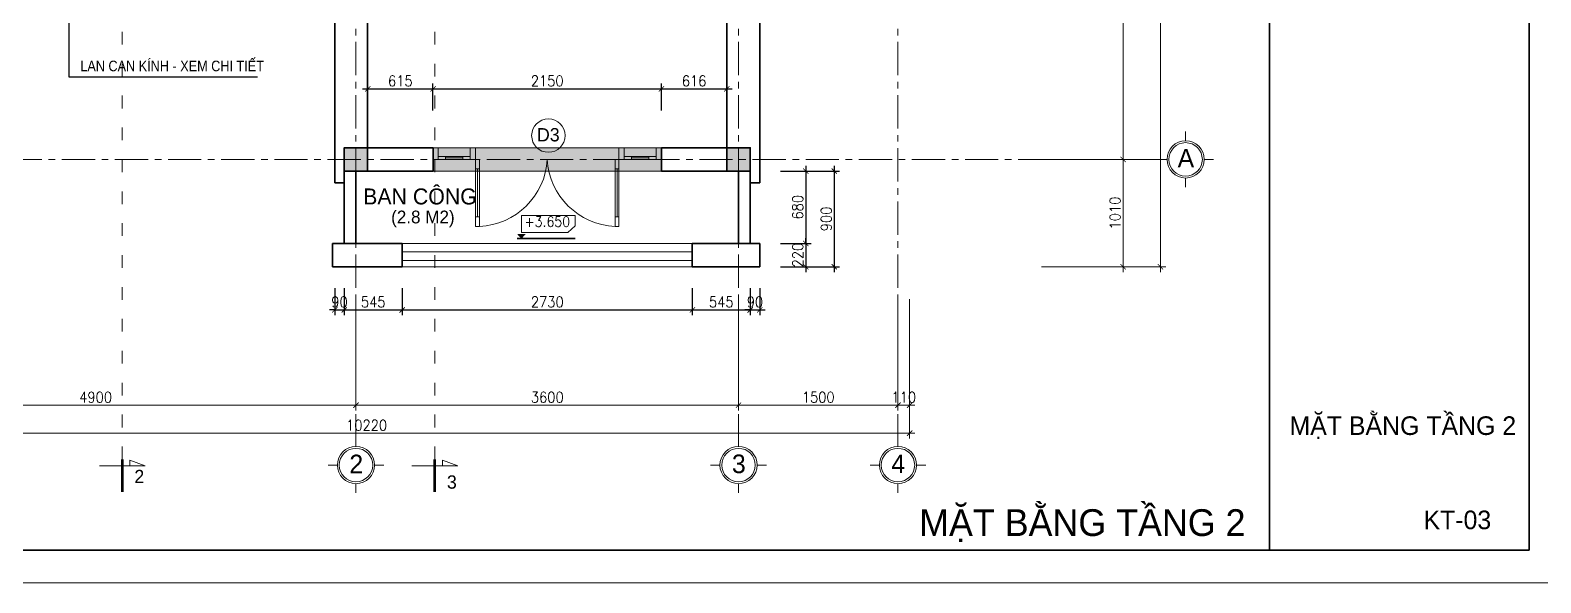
# Model space of a CAD drawing. Header units: millimetres. Extents: x -529782 to -142003, y -492574 to -273331.
# Drawn here: x -241091 to -226876, y -371894 to -366696 of the extents above; entities that cross this region are included whole.
import ezdxf
from ezdxf.enums import TextEntityAlignment as Align

# ---------------------------------------------------------------- set-up
doc = ezdxf.new("R2010")
doc.units = ezdxf.units.MM
doc.header["$LTSCALE"] = 500
doc.header["$MEASUREMENT"] = 0
doc.header["$PDMODE"] = 3
doc.linetypes.add('ACAD_ISO03W100', pattern=[30, 12, -18])
doc.linetypes.add('CENTER', pattern=[2, 1.25, -0.25, 0.25, -0.25])
doc.layers.get('0').update_dxf_attribs({"linetype": 'CONTINUOUS', "lineweight": 13})
doc.layers.get('Defpoints').update_dxf_attribs({"color": 255, "linetype": 'CONTINUOUS', "lineweight": 13})
for name, color, linetype, lineweight in [('1.cat 30', 30, 'CONTINUOUS', 35), ('1.cot', 2, 'CONTINUOUS', 35), ('2.thay 145', 145, 'CONTINUOUS', 18), ('3.manh 08', 8, 'CONTINUOUS', 9), ('4.dim 08', 8, 'CONTINUOUS', 13), ('7.tim 67', 67, 'CENTER', 9), ('8.vat lieu 08', 8, 'CONTINUOUS', 5), ('9.text \xad white', 7, 'CONTINUOUS', 15), ('CA.thay 145', 145, 'CONTINUOUS', 18), ('CHITIET', 9, 'CONTINUOUS', 9), ('noithat', 15, 'CONTINUOUS', 9)]:
    doc.layers.add(name, color=color, linetype=linetype, lineweight=lineweight)
doc.styles.add('CA.JSC1', font='')
doc.styles.get("Standard").update_dxf_attribs({"font": 'txt.shx', "width": 0.9})
doc.styles.add('VnAvantH', font='')
doc.styles.get('CA.JSC1').set_extended_font_data('.VnAvantH')
doc.styles.get('VnAvantH').set_extended_font_data('.VnAvantH')
doc.dimstyles.new('CA 50', dxfattribs={"dimscale": 0, "dimtxt": 100, "dimasz": 50, "dimexe": 50, "dimexo": 0, "dimgap": 25, "dimtad": 1, "dimdec": 0, "dimzin": 0, "dimdsep": 46, "dimtxsty": 'Standard', "dimblk": 'ARCHTICK', "dimcen": 0.09, "dimdle": 50, "dimclrd": 256, "dimclre": 256, "dimclrt": 7, "dimadec": 0, "dimazin": 0, "dimtfac": 1, "dimtdec": 0, "dimtix": 1, "dimtmove": 2, "dimatfit": 3, "dimldrblk": 'DOT', "dimfxl": 1, "dimtolj": 1, "dimtzin": 0, "dimarcsym": 0})

# ---------------------------------------------------------------- blocks, each defined once
blk = doc.blocks.new('A$C2BDB356E')
at = {"layer": 'noithat', "color": 135, "linetype": 'Continuous'}
for p, q in [((0.0007344302721321583, 599.9999563574092), (0.0007344302721321583, 699.9999563574092)), ((0.0007344302721321583, 699.9999563574092), (40.00073443027213, 699.9999563574092)), ((40.00073443027213, 699.9999563574092), (40.00073443027213, 599.9999563574092)), ((40.00073443027213, 599.9999563574092), (0.0007344302721321583, 599.9999563574092)), ((0.0007344302721321583, 99.99995635740925), (0.0007344302721321583, -4.364259075373411e-05)), ((40.00073443027213, 99.99995635740925), (0.0007344302721321583, 99.99995635740925)), ((40.00073443027213, -4.364259075373411e-05), (40.00073443027213, 99.99995635740925)), ((0.0007344302721321583, -4.364259075373411e-05), (40.00073443027213, -4.364259075373411e-05))]:
    blk.add_line(p, q, dxfattribs=at)
at = {"layer": 'noithat', "color": 8, "linetype": 'Continuous'}
for p, q in [((0.0007344302721321583, 99.99995635740925), (0.0007344302721321583, 599.9999563574092)), ((20.00073443027213, 599.9999563574092), (20.00073443027213, 99.99995635740925)), ((40.00073443027213, 599.9999563574092), (40.00073443027213, 99.99995635740925))]:
    blk.add_line(p, q, dxfattribs=at)
at = {"layer": 'noithat', "color": 1, "linetype": 'Continuous'}
blk.add_arc((10.18820847296689, 740.3098040898665), 740.9098847954065, 272.306074052381, 356.8812333185894, dxfattribs=at)
blk = doc.blocks.new('A$C1A9D127A')
at = {"layer": 'noithat', "color": 135, "linetype": 'Continuous'}
for p, q in [((49.99985728343017, 109.9998206971213), (-0.0001427165698260069, 109.9998206971213)), ((-0.0001427165698260069, 109.9998206971213), (-0.0001427165698260069, -0.000179302878677845)), ((49.99985728343017, -0.000179302878677845), (49.99985728343017, 109.9998206971213)), ((-0.0001427165698260069, -0.000179302878677845), (49.99985728343017, -0.000179302878677845))]:
    blk.add_line(p, q, dxfattribs=at)
blk = doc.blocks.new('khung co loan')
at = {"layer": '1.cat 30'}
blk.add_lwpolyline([(1158.281703106128, -14553.47590842255), (1158.281703106128, -303.4759079545038), (20658.28170374641, -303.4759079545038), (20658.28170374641, -14553.47590842255)], close=True, dxfattribs=at)
blk.add_lwpolyline([(18298.08122972515, -303.4759079552605), (18298.08122972515, -14553.47590842255)], dxfattribs=at)
at = {"layer": '3.manh 08'}
blk.add_lwpolyline([(0, -14850.00000048772), (21000.00000000023, -14850.00000048772), (21000.00000000023, -4.877219907939434e-07), (0, -4.877219907939434e-07)], close=True, dxfattribs=at)
blk = doc.blocks.new('A$C41BA5761')
at = {"layer": '2.thay 145'}
blk.add_lwpolyline([(839.9994073519047, 524.9998310285737, -3898660.642287513), (839.9994073521084, 525.0001542164828, 1.154242490888426e-06), (839.9994073524431, 524.9999926225864, 1.154242490888426e-06)], format="xyb", dxfattribs=at)
at = {"layer": '3.manh 08'}
for p, q in [((524.9994049160159, 1050.000159478077), (524.9994049160159, 875.0001713204256)), ((174.9994048396911, 525.0001523148676), (-0.000583361616008915, 525.0001523148676)), ((874.9994049923262, 525.0001523148676), (1049.999393193633, 525.0001523148676)), ((524.9994049160159, 0.0001831847475841641), (524.9994049160159, 175.000171342399))]:
    blk.add_line(p, q, dxfattribs=at)
blk.add_arc((524.9994049160159, 525.0001713313977), 349.9999999890093, 359.9999968883953, 359.9999381014106, dxfattribs=at)
blk = doc.blocks.new('_ArchTick')
at = {"color": 1, "linetype": 'ByBlock', "const_width": 0.150000081}
blk.add_lwpolyline([(-0.5000002699998731, -0.5000002699998731), (0.5000002699998731, 0.5000002699998731)], dxfattribs=at)
blk = doc.blocks.new('*D641')
at = {"layer": '7.tim 67', "linetype": 'Continuous', "lineweight": -2, "transparency": 16777216}
for p, q in [((110.0000000000582, -8525.5), (110.0000000000581, -9572.000000000058)), ((5010.000000000058, -8525.5), (5010.000000000058, -9572.000000000058)), ((60.00000000005815, -9522.000000000058), (5060.000000000058, -9522.000000000058))]:
    blk.add_line(p, q, dxfattribs=at)
at = {"layer": 'Defpoints', "color": 0, "linetype": 'Continuous', "transparency": 16777216}
for p in [(110.0000000000582, -8525.5), (5010.000000000058, -8525.5), (5010.000000000058, -9522.000000000058)]:
    blk.add_point(p, dxfattribs=at)
at = {"layer": '7.tim 67', "linetype": 'Continuous', "lineweight": -2, "transparency": 16777216, "xscale": 50, "yscale": 50, "zscale": 50, "rotation": 180}
blk.add_blockref('_ArchTick', (110.0000000000582, -9522.000000000058), dxfattribs=at)
at = {"layer": '7.tim 67', "linetype": 'Continuous', "lineweight": -2, "transparency": 16777216, "xscale": 50, "yscale": 50, "zscale": 50}
blk.add_blockref('_ArchTick', (5010.000000000058, -9522.000000000058), dxfattribs=at)
at = {"layer": '7.tim 67', "color": 7, "linetype": 'Continuous', "transparency": 16777216, "insert": (2560.000000000058, -9447.000000000058), "char_height": 100, "attachment_point": 5}
blk.add_mtext('\\A1;4900', dxfattribs=at)
blk = doc.blocks.new('_DOT')
at = {"color": 1, "linetype": 'ByBlock'}
blk.add_line((-0.5, 0), (-1, 0), dxfattribs=at)
at = {"color": 1, "linetype": 'ByBlock', "const_width": 0.5}
blk.add_lwpolyline([(-0.25, 0, 1), (0.25, 0, 1)], format="xyb", close=True, dxfattribs=at)
blk = doc.blocks.new('*D642')
at = {"layer": '7.tim 67', "linetype": 'Continuous', "lineweight": -2, "transparency": 16777216}
for p, q in [((5010.000000000058, -8525.5), (5010.000000000058, -9572.000000000058)), ((8609.999999999302, -8525.5), (8609.999999999302, -9572.000000000058)), ((4960.000000000058, -9522.000000000058), (8659.999999999302, -9522.000000000058))]:
    blk.add_line(p, q, dxfattribs=at)
at = {"layer": 'Defpoints', "color": 0, "linetype": 'Continuous', "transparency": 16777216}
for p in [(5010.000000000058, -8525.5), (8609.999999999302, -8525.5), (8609.999999999302, -9522.000000000058)]:
    blk.add_point(p, dxfattribs=at)
at = {"layer": '7.tim 67', "linetype": 'Continuous', "lineweight": -2, "transparency": 16777216, "xscale": 50, "yscale": 50, "zscale": 50, "rotation": 180}
blk.add_blockref('_ArchTick', (5010.000000000058, -9522.000000000058), dxfattribs=at)
at = {"layer": '7.tim 67', "linetype": 'Continuous', "lineweight": -2, "transparency": 16777216, "xscale": 50, "yscale": 50, "zscale": 50}
blk.add_blockref('_ArchTick', (8609.999999999302, -9522.000000000058), dxfattribs=at)
at = {"layer": '7.tim 67', "color": 7, "linetype": 'Continuous', "transparency": 16777216, "insert": (6809.99999999968, -9447.000000000058), "char_height": 100, "attachment_point": 5}
blk.add_mtext('\\A1;3600', dxfattribs=at)
blk = doc.blocks.new('*D643')
at = {"layer": '7.tim 67', "linetype": 'Continuous', "lineweight": -2, "transparency": 16777216}
for p, q in [((8609.999999999302, -8525.5), (8609.999999999302, -9572.000000000058)), ((10110.00000000006, -8525.5), (10110.00000000006, -9572.000000000058)), ((8559.999999999302, -9522.000000000058), (10160.00000000006, -9522.000000000058))]:
    blk.add_line(p, q, dxfattribs=at)
at = {"layer": 'Defpoints', "color": 0, "linetype": 'Continuous', "transparency": 16777216}
for p in [(8609.999999999302, -8525.5), (10110.00000000006, -8525.5), (10110.00000000006, -9522.000000000058)]:
    blk.add_point(p, dxfattribs=at)
at = {"layer": '7.tim 67', "linetype": 'Continuous', "lineweight": -2, "transparency": 16777216, "xscale": 50, "yscale": 50, "zscale": 50, "rotation": 180}
blk.add_blockref('_ArchTick', (8609.999999999302, -9522.000000000058), dxfattribs=at)
at = {"layer": '7.tim 67', "linetype": 'Continuous', "lineweight": -2, "transparency": 16777216, "xscale": 50, "yscale": 50, "zscale": 50}
blk.add_blockref('_ArchTick', (10110.00000000006, -9522.000000000058), dxfattribs=at)
at = {"layer": '7.tim 67', "color": 7, "linetype": 'Continuous', "transparency": 16777216, "insert": (9359.99999999968, -9447.000000000058), "char_height": 100, "attachment_point": 5}
blk.add_mtext('\\A1;1500', dxfattribs=at)
blk = doc.blocks.new('*D644')
at = {"layer": '7.tim 67', "linetype": 'Continuous', "lineweight": -2, "transparency": 16777216}
for p, q in [((10110.00000000006, -8525.5), (10110.00000000006, -9572.000000000058)), ((10220.00000000146, -8525.5), (10220.00000000146, -9572.000000000058)), ((10110.00000000006, -9522.000000000058), (10060.00000000006, -9522.000000000058)), ((10110.00000000006, -9522.000000000058), (10220.00000000146, -9522.000000000058)), ((10220.00000000146, -9522.000000000058), (10270.00000000146, -9522.000000000058))]:
    blk.add_line(p, q, dxfattribs=at)
at = {"layer": 'Defpoints', "color": 0, "linetype": 'Continuous', "transparency": 16777216}
for p in [(10110.00000000006, -8525.5), (10220.00000000146, -8525.5), (10220.00000000146, -9522.000000000058)]:
    blk.add_point(p, dxfattribs=at)
at = {"layer": '7.tim 67', "linetype": 'Continuous', "lineweight": -2, "transparency": 16777216, "xscale": 50, "yscale": 50, "zscale": 50}
blk.add_blockref('_ArchTick', (10110.00000000006, -9522.000000000058), dxfattribs=at)
at = {"layer": '7.tim 67', "linetype": 'Continuous', "lineweight": -2, "transparency": 16777216, "xscale": 50, "yscale": 50, "zscale": 50, "rotation": 180}
blk.add_blockref('_ArchTick', (10220.00000000146, -9522.000000000058), dxfattribs=at)
at = {"layer": '7.tim 67', "color": 7, "linetype": 'Continuous', "transparency": 16777216, "insert": (10165.00000000076, -9447.000000000058), "char_height": 100, "attachment_point": 5}
blk.add_mtext('\\A1;110', dxfattribs=at)
blk = doc.blocks.new('*D645')
at = {"layer": '7.tim 67', "linetype": 'Continuous', "lineweight": -2, "transparency": 16777216}
for p, q in [((5.817367696478944e-11, -8525.5), (5.809343198327531e-11, -9836.000000000058)), ((10220.00000000146, -8525.5), (10220.00000000146, -9836.000000000058)), ((-49.99999999994191, -9786.000000000058), (10270.00000000146, -9786.000000000058))]:
    blk.add_line(p, q, dxfattribs=at)
at = {"layer": 'Defpoints', "color": 0, "linetype": 'Continuous', "transparency": 16777216}
for p in [(5.817367696478944e-11, -8525.5), (10220.00000000146, -8525.5), (10220.00000000146, -9786.000000000058)]:
    blk.add_point(p, dxfattribs=at)
at = {"layer": '7.tim 67', "linetype": 'Continuous', "lineweight": -2, "transparency": 16777216, "xscale": 50, "yscale": 50, "zscale": 50, "rotation": 180}
blk.add_blockref('_ArchTick', (5.809649360027318e-11, -9786.000000000058), dxfattribs=at)
at = {"layer": '7.tim 67', "linetype": 'Continuous', "lineweight": -2, "transparency": 16777216, "xscale": 50, "yscale": 50, "zscale": 50}
blk.add_blockref('_ArchTick', (10220.00000000146, -9786.000000000058), dxfattribs=at)
at = {"layer": '7.tim 67', "color": 7, "linetype": 'Continuous', "transparency": 16777216, "insert": (5110.000000000757, -9711.000000000058), "char_height": 100, "attachment_point": 5}
blk.add_mtext('\\A1;10220', dxfattribs=at)
blk = doc.blocks.new('*D650')
at = {"layer": '7.tim 67', "linetype": 'Continuous', "lineweight": -2, "transparency": 16777216}
for p, q in [((12227.99999999994, -4260), (12227.99999999994, -7259.999999999942)), ((11460.49999999994, -4310), (12277.99999999994, -4310)), ((11460.49999999994, -7209.999999999942), (12277.99999999994, -7209.999999999942))]:
    blk.add_line(p, q, dxfattribs=at)
at = {"layer": 'Defpoints', "color": 0, "linetype": 'Continuous', "transparency": 16777216}
for p in [(11460.49999999994, -4310), (11460.49999999994, -7209.999999999942), (12227.99999999994, -7209.999999999942)]:
    blk.add_point(p, dxfattribs=at)
at = {"layer": '7.tim 67', "linetype": 'Continuous', "lineweight": -2, "transparency": 16777216, "xscale": 50, "yscale": 50, "zscale": 50}
for p, rotation in [((12227.99999999994, -4310), 90), ((12227.99999999994, -7209.999999999942), 270)]:
    blk.add_blockref('_ArchTick', p, dxfattribs=dict(at, rotation=rotation))
at = {"layer": '7.tim 67', "color": 7, "linetype": 'Continuous', "transparency": 16777216, "insert": (12152.99999999994, -5759.999999999969), "char_height": 100, "attachment_point": 5, "rotation": 90}
blk.add_mtext('\\A1;2900', dxfattribs=at)
blk = doc.blocks.new('*D651')
at = {"layer": '7.tim 67', "linetype": 'Continuous', "lineweight": -2, "transparency": 16777216}
for p, q in [((11460.49999999994, -7209.999999999942), (12277.99999999994, -7209.999999999942)), ((12227.99999999994, -7159.999999999942), (12227.99999999994, -8269.999999999884)), ((11460.49999999994, -8219.999999999884), (12277.99999999994, -8219.999999999884))]:
    blk.add_line(p, q, dxfattribs=at)
at = {"layer": 'Defpoints', "color": 0, "linetype": 'Continuous', "transparency": 16777216}
for p in [(11460.49999999994, -7209.999999999942), (11460.49999999994, -8219.999999999884), (12227.99999999994, -8219.999999999884)]:
    blk.add_point(p, dxfattribs=at)
at = {"layer": '7.tim 67', "linetype": 'Continuous', "lineweight": -2, "transparency": 16777216, "xscale": 50, "yscale": 50, "zscale": 50}
for p, rotation in [((12227.99999999994, -7209.999999999942), 90), ((12227.99999999994, -8219.999999999884), 270)]:
    blk.add_blockref('_ArchTick', p, dxfattribs=dict(at, rotation=rotation))
at = {"layer": '7.tim 67', "color": 7, "linetype": 'Continuous', "transparency": 16777216, "insert": (12152.99999999994, -7714.999999999912), "char_height": 100, "attachment_point": 5, "rotation": 90}
blk.add_mtext('\\A1;1010', dxfattribs=at)
blk = doc.blocks.new('*D652')
at = {"layer": '7.tim 67', "linetype": 'Continuous', "lineweight": -2, "transparency": 16777216}
for p, q in [((12580.49999999994, 1300.000000000058), (12580.49999999994, -8269.999999999885)), ((11460.49999999994, 1250.000000000058), (12630.49999999994, 1250.000000000058)), ((11460.49999999994, -8219.999999999884), (12630.49999999994, -8219.999999999885))]:
    blk.add_line(p, q, dxfattribs=at)
at = {"layer": 'Defpoints', "color": 0, "linetype": 'Continuous', "transparency": 16777216}
for p in [(11460.49999999994, 1250.000000000058), (11460.49999999994, -8219.999999999884), (12580.49999999994, -8219.999999999885)]:
    blk.add_point(p, dxfattribs=at)
at = {"layer": '7.tim 67', "linetype": 'Continuous', "lineweight": -2, "transparency": 16777216, "xscale": 50, "yscale": 50, "zscale": 50}
for p, rotation in [((12580.49999999994, 1250.000000000058), 90), ((12580.49999999994, -8219.999999999885), 270)]:
    blk.add_blockref('_ArchTick', p, dxfattribs=dict(at, rotation=rotation))
at = {"layer": '7.tim 67', "color": 7, "linetype": 'Continuous', "transparency": 16777216, "insert": (12505.49999999994, -3484.999999999911), "char_height": 100, "attachment_point": 5, "rotation": 90}
blk.add_mtext('\\A1;9470', dxfattribs=at)
blk = doc.blocks.new('*D405')
at = {"layer": '4.dim 08', "lineweight": -2, "transparency": 16777216}
for p, q in [((-238225.135812065, -369121.5), (-238225.135812065, -369377)), ((-238135.1358120652, -369121.5), (-238135.1358120652, -369377)), ((-238225.135812065, -369327), (-238275.135812065, -369327)), ((-238225.135812065, -369327), (-238135.1358120652, -369327)), ((-238135.1358120652, -369327), (-238085.1358120652, -369327))]:
    blk.add_line(p, q, dxfattribs=at)
at = {"layer": 'Defpoints', "color": 0, "transparency": 16777216}
for p in [(-238225.135812065, -369121.5), (-238135.1358120652, -369121.5), (-238135.1358120652, -369327)]:
    blk.add_point(p, dxfattribs=at)
at = {"layer": '4.dim 08', "lineweight": -2, "transparency": 16777216, "xscale": 50, "yscale": 50, "zscale": 50}
blk.add_blockref('_ArchTick', (-238225.135812065, -369327), dxfattribs=at)
at = {"layer": '4.dim 08', "lineweight": -2, "transparency": 16777216, "xscale": 50, "yscale": 50, "zscale": 50, "rotation": 180}
blk.add_blockref('_ArchTick', (-238135.1358120652, -369327), dxfattribs=at)
at = {"layer": '4.dim 08', "color": 7, "transparency": 16777216, "insert": (-238180.1358120651, -369252), "char_height": 100, "attachment_point": 5}
blk.add_mtext('\\A1;90', dxfattribs=at)
blk = doc.blocks.new('*D406')
at = {"layer": '4.dim 08', "lineweight": -2, "transparency": 16777216}
for p, q in [((-238135.1358120652, -369121.5), (-238135.1358120652, -369377)), ((-237590.135812065, -369121.5), (-237590.135812065, -369377)), ((-238185.1358120652, -369327), (-237540.135812065, -369327))]:
    blk.add_line(p, q, dxfattribs=at)
at = {"layer": 'Defpoints', "color": 0, "transparency": 16777216}
for p in [(-238135.1358120652, -369121.5), (-237590.135812065, -369121.5), (-237590.135812065, -369327)]:
    blk.add_point(p, dxfattribs=at)
at = {"layer": '4.dim 08', "lineweight": -2, "transparency": 16777216, "xscale": 50, "yscale": 50, "zscale": 50, "rotation": 180}
blk.add_blockref('_ArchTick', (-238135.1358120652, -369327), dxfattribs=at)
at = {"layer": '4.dim 08', "lineweight": -2, "transparency": 16777216, "xscale": 50, "yscale": 50, "zscale": 50}
blk.add_blockref('_ArchTick', (-237590.135812065, -369327), dxfattribs=at)
at = {"layer": '4.dim 08', "color": 7, "transparency": 16777216, "insert": (-237862.6358120651, -369252), "char_height": 100, "attachment_point": 5}
blk.add_mtext('\\A1;545', dxfattribs=at)
blk = doc.blocks.new('*D407')
at = {"layer": '4.dim 08', "lineweight": -2, "transparency": 16777216}
for p, q in [((-237590.135812065, -369121.5), (-237590.135812065, -369377)), ((-234860.135812065, -369121.5), (-234860.135812065, -369377)), ((-237640.135812065, -369327), (-234810.135812065, -369327))]:
    blk.add_line(p, q, dxfattribs=at)
at = {"layer": 'Defpoints', "color": 0, "transparency": 16777216}
for p in [(-237590.135812065, -369121.5), (-234860.135812065, -369121.5), (-234860.135812065, -369327)]:
    blk.add_point(p, dxfattribs=at)
at = {"layer": '4.dim 08', "lineweight": -2, "transparency": 16777216, "xscale": 50, "yscale": 50, "zscale": 50, "rotation": 180}
blk.add_blockref('_ArchTick', (-237590.135812065, -369327), dxfattribs=at)
at = {"layer": '4.dim 08', "lineweight": -2, "transparency": 16777216, "xscale": 50, "yscale": 50, "zscale": 50}
blk.add_blockref('_ArchTick', (-234860.135812065, -369327), dxfattribs=at)
at = {"layer": '4.dim 08', "color": 7, "transparency": 16777216, "insert": (-236225.135812065, -369252), "char_height": 100, "attachment_point": 5}
blk.add_mtext('\\A1;2730', dxfattribs=at)
blk = doc.blocks.new('*D408')
at = {"layer": '4.dim 08', "lineweight": -2, "transparency": 16777216}
for p, q in [((-234860.135812065, -369121.5), (-234860.135812065, -369377)), ((-234315.135812065, -369121.5), (-234315.135812065, -369377)), ((-234910.135812065, -369327), (-234265.135812065, -369327))]:
    blk.add_line(p, q, dxfattribs=at)
at = {"layer": 'Defpoints', "color": 0, "transparency": 16777216}
for p in [(-234860.135812065, -369121.5), (-234315.135812065, -369121.5), (-234315.135812065, -369327)]:
    blk.add_point(p, dxfattribs=at)
at = {"layer": '4.dim 08', "lineweight": -2, "transparency": 16777216, "xscale": 50, "yscale": 50, "zscale": 50, "rotation": 180}
blk.add_blockref('_ArchTick', (-234860.135812065, -369327), dxfattribs=at)
at = {"layer": '4.dim 08', "lineweight": -2, "transparency": 16777216, "xscale": 50, "yscale": 50, "zscale": 50}
blk.add_blockref('_ArchTick', (-234315.135812065, -369327), dxfattribs=at)
at = {"layer": '4.dim 08', "color": 7, "transparency": 16777216, "insert": (-234587.635812065, -369252), "char_height": 100, "attachment_point": 5}
blk.add_mtext('\\A1;545', dxfattribs=at)
blk = doc.blocks.new('*D409')
at = {"layer": '4.dim 08', "lineweight": -2, "transparency": 16777216}
for p, q in [((-234315.135812065, -369121.5), (-234315.135812065, -369377)), ((-234225.135812065, -369121.5), (-234225.135812065, -369377)), ((-234315.135812065, -369327), (-234365.135812065, -369327)), ((-234315.135812065, -369327), (-234225.135812065, -369327)), ((-234225.135812065, -369327), (-234175.135812065, -369327))]:
    blk.add_line(p, q, dxfattribs=at)
at = {"layer": 'Defpoints', "color": 0, "transparency": 16777216}
for p in [(-234315.135812065, -369121.5), (-234225.135812065, -369121.5), (-234225.135812065, -369327)]:
    blk.add_point(p, dxfattribs=at)
at = {"layer": '4.dim 08', "lineweight": -2, "transparency": 16777216, "xscale": 50, "yscale": 50, "zscale": 50}
blk.add_blockref('_ArchTick', (-234315.135812065, -369327), dxfattribs=at)
at = {"layer": '4.dim 08', "lineweight": -2, "transparency": 16777216, "xscale": 50, "yscale": 50, "zscale": 50, "rotation": 180}
blk.add_blockref('_ArchTick', (-234225.135812065, -369327), dxfattribs=at)
at = {"layer": '4.dim 08', "color": 7, "transparency": 16777216, "insert": (-234270.135812065, -369252), "char_height": 100, "attachment_point": 5}
blk.add_mtext('\\A1;90', dxfattribs=at)
blk = doc.blocks.new('*D410')
at = {"layer": '4.dim 08', "lineweight": -2, "transparency": 16777216}
for p, q in [((-234029.5, -368020.9999999998), (-233743, -368020.9999999998)), ((-233793, -367970.9999999998), (-233793, -368750.9999999998)), ((-234029.5, -368700.9999999998), (-233743, -368700.9999999998))]:
    blk.add_line(p, q, dxfattribs=at)
at = {"layer": 'Defpoints', "color": 0, "transparency": 16777216}
for p in [(-234029.5, -368020.9999999998), (-234029.5, -368700.9999999998), (-233793, -368700.9999999998)]:
    blk.add_point(p, dxfattribs=at)
at = {"layer": '4.dim 08', "lineweight": -2, "transparency": 16777216, "xscale": 50, "yscale": 50, "zscale": 50}
for p, rotation in [((-233793, -368020.9999999998), 90), ((-233793, -368700.9999999998), 270)]:
    blk.add_blockref('_ArchTick', p, dxfattribs=dict(at, rotation=rotation))
at = {"layer": '4.dim 08', "color": 7, "transparency": 16777216, "insert": (-233867.9999999999, -368360.9999999998), "char_height": 100, "attachment_point": 5, "rotation": 90}
blk.add_mtext('\\A1;680', dxfattribs=at)
blk = doc.blocks.new('*D411')
at = {"layer": '4.dim 08', "lineweight": -2, "transparency": 16777216}
for p, q in [((-234029.5, -368700.9999999998), (-233743, -368700.9999999998)), ((-233793, -368700.9999999998), (-233793, -368650.9999999998)), ((-233793, -368700.9999999998), (-233793, -368920.9999999997)), ((-234029.5, -368920.9999999997), (-233743, -368920.9999999997)), ((-233793, -368920.9999999997), (-233793, -368970.9999999997))]:
    blk.add_line(p, q, dxfattribs=at)
at = {"layer": 'Defpoints', "color": 0, "transparency": 16777216}
for p in [(-234029.5, -368700.9999999998), (-234029.5, -368920.9999999997), (-233793, -368920.9999999997)]:
    blk.add_point(p, dxfattribs=at)
at = {"layer": '4.dim 08', "lineweight": -2, "transparency": 16777216, "xscale": 50, "yscale": 50, "zscale": 50}
for p, rotation in [((-233793, -368700.9999999998), 270), ((-233793, -368920.9999999997), 90)]:
    blk.add_blockref('_ArchTick', p, dxfattribs=dict(at, rotation=rotation))
at = {"layer": '4.dim 08', "color": 7, "transparency": 16777216, "insert": (-233867.9999999999, -368810.9999999998), "char_height": 100, "attachment_point": 5, "rotation": 90}
blk.add_mtext('\\A1;220', dxfattribs=at)
blk = doc.blocks.new('*D412')
at = {"layer": '4.dim 08', "lineweight": -2, "transparency": 16777216}
for p, q in [((-234029.5, -368020.9999999998), (-233474.5, -368020.9999999998)), ((-233524.5, -367970.9999999998), (-233524.5, -368970.9999999997)), ((-234029.5, -368920.9999999997), (-233474.5, -368920.9999999997))]:
    blk.add_line(p, q, dxfattribs=at)
at = {"layer": 'Defpoints', "color": 0, "transparency": 16777216}
for p in [(-234029.5, -368020.9999999998), (-234029.5, -368920.9999999997), (-233524.5, -368920.9999999997)]:
    blk.add_point(p, dxfattribs=at)
at = {"layer": '4.dim 08', "lineweight": -2, "transparency": 16777216, "xscale": 50, "yscale": 50, "zscale": 50}
for p, rotation in [((-233524.5, -368020.9999999998), 90), ((-233524.5, -368920.9999999997), 270)]:
    blk.add_blockref('_ArchTick', p, dxfattribs=dict(at, rotation=rotation))
at = {"layer": '4.dim 08', "color": 7, "transparency": 16777216, "insert": (-233599.4999999999, -368470.9999999998), "char_height": 100, "attachment_point": 5, "rotation": 90}
blk.add_mtext('\\A1;900', dxfattribs=at)
blk = doc.blocks.new('*D413')
at = {"layer": '4.dim 08', "lineweight": -2, "transparency": 16777216}
for p, q in [((-237965.1358120652, -367248), (-237250.457571101, -367248)), ((-237915.1358120652, -367451.5), (-237915.1358120652, -367198)), ((-237300.457571101, -367451.5), (-237300.457571101, -367198))]:
    blk.add_line(p, q, dxfattribs=at)
at = {"layer": 'Defpoints', "color": 0, "transparency": 16777216}
for p in [(-237300.457571101, -367248), (-237915.1358120652, -367451.5), (-237300.457571101, -367451.5)]:
    blk.add_point(p, dxfattribs=at)
at = {"layer": '4.dim 08', "lineweight": -2, "transparency": 16777216, "xscale": 50, "yscale": 50, "zscale": 50, "rotation": 180}
blk.add_blockref('_ArchTick', (-237915.1358120652, -367248), dxfattribs=at)
at = {"layer": '4.dim 08', "lineweight": -2, "transparency": 16777216, "xscale": 50, "yscale": 50, "zscale": 50}
blk.add_blockref('_ArchTick', (-237300.457571101, -367248), dxfattribs=at)
at = {"layer": '4.dim 08', "color": 7, "transparency": 16777216, "insert": (-237607.7966915831, -367173), "char_height": 100, "attachment_point": 5}
blk.add_mtext('\\A1;615', dxfattribs=at)
blk = doc.blocks.new('*D414')
at = {"layer": '4.dim 08', "lineweight": -2, "transparency": 16777216}
for p, q in [((-237350.457571101, -367248), (-235100.8140530291, -367248)), ((-237300.457571101, -367451.5), (-237300.457571101, -367198)), ((-235150.8140530291, -367451.5), (-235150.8140530291, -367198))]:
    blk.add_line(p, q, dxfattribs=at)
at = {"layer": 'Defpoints', "color": 0, "transparency": 16777216}
for p in [(-235150.8140530291, -367248), (-237300.457571101, -367451.5), (-235150.8140530291, -367451.5)]:
    blk.add_point(p, dxfattribs=at)
at = {"layer": '4.dim 08', "lineweight": -2, "transparency": 16777216, "xscale": 50, "yscale": 50, "zscale": 50, "rotation": 180}
blk.add_blockref('_ArchTick', (-237300.457571101, -367248), dxfattribs=at)
at = {"layer": '4.dim 08', "lineweight": -2, "transparency": 16777216, "xscale": 50, "yscale": 50, "zscale": 50}
blk.add_blockref('_ArchTick', (-235150.8140530291, -367248), dxfattribs=at)
at = {"layer": '4.dim 08', "color": 7, "transparency": 16777216, "insert": (-236225.635812065, -367173), "char_height": 100, "attachment_point": 5}
blk.add_mtext('\\A1;2150', dxfattribs=at)
blk = doc.blocks.new('*D415')
at = {"layer": '4.dim 08', "lineweight": -2, "transparency": 16777216}
for p, q in [((-235200.8140530291, -367248), (-234485.1358120651, -367248)), ((-235150.8140530291, -367451.5), (-235150.8140530291, -367198)), ((-234535.1358120651, -367451.5), (-234535.1358120651, -367198))]:
    blk.add_line(p, q, dxfattribs=at)
at = {"layer": 'Defpoints', "color": 0, "transparency": 16777216}
for p in [(-234535.1358120651, -367248), (-235150.8140530291, -367451.5), (-234535.1358120651, -367451.5)]:
    blk.add_point(p, dxfattribs=at)
at = {"layer": '4.dim 08', "lineweight": -2, "transparency": 16777216, "xscale": 50, "yscale": 50, "zscale": 50, "rotation": 180}
blk.add_blockref('_ArchTick', (-235150.8140530291, -367248), dxfattribs=at)
at = {"layer": '4.dim 08', "lineweight": -2, "transparency": 16777216, "xscale": 50, "yscale": 50, "zscale": 50}
blk.add_blockref('_ArchTick', (-234535.1358120651, -367248), dxfattribs=at)
at = {"layer": '4.dim 08', "color": 7, "transparency": 16777216, "insert": (-234842.9749325471, -367173), "char_height": 100, "attachment_point": 5}
blk.add_mtext('\\A1;616', dxfattribs=at)
blk = doc.blocks.new('ki hieu cost')
at = {"layer": '1.cat 30'}
blk.add_line((-119312.6479903211, -196389.5266377838), (-118175.9534743076, -196389.5266377837), dxfattribs=at)
at = {"layer": '3.manh 08'}
blk.add_lwpolyline([(-119227.225577535, -195933.8747298737), (-119227.225577535, -196268.1983629046), (-118320.4604987512, -196268.1983629046), (-118175.9534743076, -196138.8011558482), (-118175.9534743076, -195933.8747298737)], close=True, dxfattribs=at)
blk.add_solid([(-119312.6479903211, -196299.0221607631), (-119141.803164749, -196299.0221607631), (-119227.225577535, -196389.5266377839)], dxfattribs=at)
blk = doc.blocks.new('vet cat')
at = {"layer": '1.cat 30', "const_width": 50}
blk.add_lwpolyline([(-82591.75442858087, -188552.374450662), (-81976.3102295734, -188552.374450662)], dxfattribs=at)
at = {"layer": '2.thay 145'}
blk.add_line((-82573.9127453561, -188410.7276975132), (-82468.66558877937, -188410.7276975132), dxfattribs=at)
blk.add_lwpolyline([(-82468.66558877937, -188983.1853899672), (-82468.66558877937, -188121.5635113568), (-82573.9127453561, -188410.7276975132)], dxfattribs=at)
blk = doc.blocks.new('sdfdggh')
at = {"layer": '7.tim 67', "ltscale": 0.5}
for p, q in [((5010.000000000058, 2894.499999999942), (5010.000000000058, -9823.000000000058)), ((8609.999999999302, 2894.499999999942), (8609.999999999302, -9823.000000000058)), ((10110.00000000006, 2894.499999999942), (10110.00000000006, -9823.000000000058)), ((12554.49999999994, -7209.999999999942), (-2632.000000000058, -7209.999999999942))]:
    blk.add_line(p, q, dxfattribs=at)
at = {"layer": '2.thay 145', "xscale": 0.5, "yscale": 0.5, "zscale": 0.5}
for p in [(12554.50029168074, -7472.50007615739), (4747.500297542021, -10348.00007973908), (8347.500297541264, -10348.00007973908), (9847.500297542021, -10348.00007973908)]:
    blk.add_blockref('A$C41BA5761', p, dxfattribs=at)
at = {"layer": '9.text \xad white', "style": 'CA.JSC1'}
for s, p in [('a', (12819.75031066133, -7198.250054277421)), ('2', (5012.750316522724, -10073.75005785911)), ('3', (8612.750316521968, -10073.75005785911)), ('4', (10112.75031652272, -10073.75005785911))]:
    blk.add_text(s, height=174.9999882000658, dxfattribs=at).set_placement(p, align=Align.MIDDLE)
at = {"layer": '7.tim 67', "color": 9, "linetype": 'Continuous'}
for base, p1, p2, picture, middle in [((12580.49999999994, -8219.999999999885), (11460.49999999994, 1250.000000000058), (11460.49999999994, -8219.999999999884), '*D652', (12505.49999999994, -3484.999999999911)), ((12227.99999999994, -7209.999999999942), (11460.49999999994, -4310), (11460.49999999994, -7209.999999999942), '*D650', (12152.99999999994, -5759.999999999969)), ((12227.99999999994, -8219.999999999884), (11460.49999999994, -7209.999999999942), (11460.49999999994, -8219.999999999884), '*D651', (12152.99999999994, -7714.999999999912))]:
    dim = blk.add_linear_dim(base=base, p1=p1, p2=p2, angle=90, dimstyle='CA 50', override={"dimscale": 1}, dxfattribs=at)
    dim.commit()
    dim.dimension.update_dxf_attribs({"geometry": picture, "text_midpoint": middle})
for base, p1, p2, picture, middle in [((10220.00000000146, -9786.000000000058), (5.817367696478944e-11, -8525.5), (10220.00000000146, -8525.5), '*D645', (5110.000000000757, -9711.000000000058)), ((5010.000000000058, -9522.000000000058), (110.0000000000582, -8525.5), (5010.000000000058, -8525.5), '*D641', (2560.000000000058, -9447.000000000058)), ((8609.999999999302, -9522.000000000058), (5010.000000000058, -8525.5), (8609.999999999302, -8525.5), '*D642', (6809.99999999968, -9447.000000000058)), ((10110.00000000006, -9522.000000000058), (8609.999999999302, -8525.5), (10110.00000000006, -8525.5), '*D643', (9359.99999999968, -9447.000000000058)), ((10220.00000000146, -9522.000000000058), (10110.00000000006, -8525.5), (10220.00000000146, -8525.5), '*D644', (10165.00000000076, -9447.000000000058))]:
    dim = blk.add_linear_dim(base=base, p1=p1, p2=p2, dimstyle='CA 50', override={"dimscale": 1}, dxfattribs=at)
    dim.commit()
    dim.dimension.update_dxf_attribs({"geometry": picture, "text_midpoint": middle})

msp = doc.modelspace()

# ---------------------------------------------------------------- hatches: boundary and pattern name
at = {"layer": '1.cot'}
for points in [[(-238135.135812065, -367800.9999999998), (-237915.135812065, -367800.9999999998), (-237915.135812065, -368020.9999999998), (-238135.135812065, -368020.9999999998)], [(-234315.135812065, -367800.9999999998), (-234535.135812065, -367800.9999999998), (-234535.135812065, -368020.9999999998), (-234315.135812065, -368020.9999999998)]]:
    msp.add_hatch(color=256, dxfattribs=at).paths.add_polyline_path(points)
at = {"layer": '8.vat lieu 08'}
h = msp.add_hatch(dxfattribs=at)
h.set_pattern_fill('AR-SAND', color=256, scale=20, style=0)
h.set_pattern_definition([(37.50000000000001, (0, 0), (-1.259867162192163, 38.53647538026317), [0, -30.4, 0, -34, 0, -32.5]), (7.499999999999999, (0, 0), (35.39553410535454, 56.4429213045948), [0, -16.4, 0, -27.4, 0, -10.5]), (327.5, (-24.6, 0), (62.2828372350299, 0.11318107073929), [0, -10, 0, -36, 0, -47]), (317.5, (-24.6, 0), (60.12253209144586, 17.55351129868498), [0, -5, 0, -23.6, 0, -27])])
h.paths.add_polyline_path([(-235150.1358120651, -367800.9999999998), (-237300.135812065, -367800.9999999997), (-237300.135812065, -368020.9999999997), (-235150.1358120651, -368020.9999999997)])

# ---------------------------------------------------------------- linework, layer by layer
at = {"layer": '1.cat 30'}
for p, q in [((-237915.135812065, -363570.9999999997), (-237915.1358120651, -368020.9999999997)), ((-234535.1358120652, -364900.9999999997), (-234535.135812065, -368020.9999999998)), ((-238225.1358120651, -366620.9999999998), (-238225.1358120651, -368130.9999999997)), ((-234225.135812065, -368130.9999999998), (-234225.135812065, -366620.9999999994)), ((-237915.135812065, -367800.9999999998), (-237300.135812065, -367800.9999999998)), ((-237300.135812065, -368020.9999999998), (-237300.135812065, -367800.9999999998)), ((-235150.1358120652, -367800.9999999998), (-234535.135812065, -367800.9999999998)), ((-235150.1358120652, -368020.9999999998), (-235150.1358120652, -367800.9999999998)), ((-234315.135812065, -367800.9999999998), (-234315.135812065, -368020.9999999998)), ((-238135.135812065, -368020.9999999997), (-237300.135812065, -368020.9999999998)), ((-234535.135812065, -368020.9999999998), (-235150.1358120652, -368020.9999999998)), ((-238225.1358120651, -368130.9999999997), (-238135.1358120652, -368130.9999999997)), ((-234315.1358120651, -368130.9999999998), (-234225.135812065, -368130.9999999998)), ((-238245.135812065, -368700.9999999998), (-238245.135812065, -368920.9999999998)), ((-237915.1358120652, -368700.9999999998), (-238245.135812065, -368700.9999999998)), ((-238245.135812065, -368700.9999999998), (-238245.135812065, -368920.9999999998)), ((-237915.1358120652, -368700.9999999998), (-237915.1358120652, -368700.9999999998)), ((-237590.135812065, -368700.9999999997), (-237915.1358120652, -368700.9999999997)), ((-237590.135812065, -368920.9999999998), (-237590.135812065, -368700.9999999997)), ((-234860.135812065, -368920.9999999997), (-234860.135812065, -368700.9999999997)), ((-234860.135812065, -368700.9999999997), (-234535.135812065, -368700.9999999997)), ((-234535.135812065, -368700.9999999998), (-234535.135812065, -368700.9999999997)), ((-234535.135812065, -368700.9999999998), (-234225.135812065, -368700.9999999998)), ((-234225.135812065, -368700.9999999998), (-234225.135812065, -368920.9999999997)), ((-234225.135812065, -368700.9999999998), (-234225.135812065, -368920.9999999997)), ((-237590.135812065, -368920.9999999998), (-238245.135812065, -368920.9999999998)), ((-234225.135812065, -368920.9999999997), (-234860.135812065, -368920.9999999997))]:
    msp.add_line(p, q, dxfattribs=at)
for points in [[(-238135.1358120652, -368020.9999999998), (-238025.135812065, -368020.9999999998), (-238025.135812065, -368700.9999999998), (-238135.1358120652, -368700.9999999998)], [(-234315.135812065, -368020.9999999998), (-234425.135812065, -368020.9999999998), (-234425.135812065, -368700.9999999998), (-234315.135812065, -368700.9999999998)]]:
    msp.add_lwpolyline(points, close=True, dxfattribs=at)
at = {"layer": '1.cot'}
for points in [[(-237915.135812065, -368020.9999999998), (-238135.135812065, -368020.9999999998), (-238135.135812065, -367800.9999999998), (-237915.135812065, -367800.9999999998)], [(-234535.135812065, -368020.9999999998), (-234315.135812065, -368020.9999999998), (-234315.135812065, -367800.9999999998), (-234535.135812065, -367800.9999999998)]]:
    msp.add_lwpolyline(points, close=True, dxfattribs=at)
at = {"layer": '2.thay 145', "color": 1, "linetype": 'ACAD_ISO03W100', "ltscale": 0.02}
for p, q in [((-240224.370302036, -370731.4125023412), (-240224.370302036, -357787.5568122642)), ((-237283.0926323566, -370731.4125023412), (-237283.0926323566, -357787.5568122642))]:
    msp.add_line(p, q, dxfattribs=at)
at = {"layer": '2.thay 145'}
for p, q in [((-237590.135812065, -368780.9999999998), (-234860.135812065, -368780.9999999997)), ((-237590.135812065, -368860.9999999998), (-234860.135812065, -368860.9999999997))]:
    msp.add_line(p, q, dxfattribs=at)
at = {"layer": '3.manh 08'}
msp.add_lwpolyline([(-236056.8297918656, -367686.9039716003, -3898660.642287513), (-236056.8297918655, -367686.9038100064, 1.154242490888426e-06), (-236056.8297918654, -367686.9038908033, 1.154242490888426e-06)], format="xyb", dxfattribs=at)
at = {"layer": '8.vat lieu 08', "color": 250}
msp.add_lwpolyline([(-235150.1358120652, -368020.9999999998), (-237300.135812065, -368020.9999999998), (-237300.135812065, -367800.9999999998), (-235150.1358120652, -367800.9999999998)], close=True, dxfattribs=at)
at = {"layer": 'CA.thay 145'}
msp.add_lwpolyline([(-237590.135812065, -368700.9999999997), (-234860.135812065, -368700.9999999997), (-234860.135812065, -368920.9999999997), (-237590.135812065, -368920.9999999997)], close=True, dxfattribs=at)
at = {"layer": 'noithat', "color": 135, "linetype": 'Continuous'}
for p, q in [((-237250.457571101, -367883.266666666), (-237181.1242377667, -367883.266666666)), ((-237250.457571101, -367910.9999999998), (-237250.457571101, -367883.266666666)), ((-237181.1242377667, -367910.9999999998), (-237250.457571101, -367910.9999999998)), ((-237181.1242377667, -367883.266666666), (-237181.1242377667, -367910.9999999998)), ((-237019.4691453995, -367883.2666666661), (-237019.4691453995, -367910.9999999998)), ((-236950.1358120652, -367883.2666666661), (-237019.4691453995, -367883.2666666661)), ((-237019.4691453995, -367910.9999999998), (-236950.1358120652, -367910.9999999998)), ((-236950.1358120652, -367910.9999999998), (-236950.1358120652, -367883.2666666661)), ((-235500.135812065, -367883.2666666661), (-235430.8024787306, -367883.2666666661)), ((-235500.135812065, -367910.9999999998), (-235500.135812065, -367883.2666666661)), ((-235430.8024787306, -367910.9999999998), (-235500.135812065, -367910.9999999998)), ((-235430.8024787306, -367883.2666666661), (-235430.8024787306, -367910.9999999998)), ((-235199.8140530291, -367883.266666666), (-235269.1473863635, -367883.266666666)), ((-235269.1473863635, -367883.266666666), (-235269.1473863635, -367910.9999999998)), ((-235269.1473863635, -367910.9999999998), (-235199.8140530291, -367910.9999999998)), ((-235199.8140530291, -367910.9999999998), (-235199.8140530291, -367883.266666666))]:
    msp.add_line(p, q, dxfattribs=at)
at = {"layer": 'noithat', "color": 8, "linetype": 'Continuous'}
for p, q in [((-237181.1242377667, -367883.266666666), (-237019.4691453995, -367883.2666666661)), ((-237181.1242377667, -367897.1333333329), (-237019.4691453995, -367897.133333333)), ((-237019.4691453995, -367910.9999999998), (-237181.1242377667, -367910.9999999998)), ((-235269.1473863635, -367883.266666666), (-235430.8024787306, -367883.2666666661)), ((-235269.1473863635, -367897.1333333329), (-235430.8024787306, -367897.133333333)), ((-235430.8024787306, -367910.9999999998), (-235269.1473863635, -367910.9999999998))]:
    msp.add_line(p, q, dxfattribs=at)

# ---------------------------------------------------------------- block references
at = {"layer": '1.cat 30', "xscale": 0.5, "yscale": 0.5, "zscale": 0.5, "rotation": 270}
for p in [(-145948.183076705, -412027.2897166316), (-143006.9054070256, -412027.2897166316)]:
    msp.add_blockref('vet cat', p, dxfattribs=at)
at = {"layer": '2.thay 145'}
for name, p, xscale, yscale, zscale in [('khung co loan', (-248365.6369860125, -356524.758471216), 1.034937242569868, 1.034937242628075, 1.034937242583367), ('ki hieu cost', (-179238.892514501, -274389.4769829035), 0.4799999999813735, 0.4799999999813735, 0.4800000000000001)]:
    msp.add_blockref(name, p, dxfattribs=dict(at, xscale=xscale, yscale=yscale, zscale=zscale))
at = {"layer": '4.dim 08', "color": 251}
msp.add_blockref('sdfdggh', (-243035.1358120651, -360700.9999999998), dxfattribs=at)
at = {"layer": '7.tim 67', "color": 251}
msp.add_blockref('sdfdggh', (-243035.1358120651, -360700.9999999998), dxfattribs=at)
at = {"layer": 'noithat'}
for p in [(-237300.4574283844, -367910.9998206969), (-236950.1356693486, -367910.9998206969)]:
    msp.add_blockref('A$C1A9D127A', p, dxfattribs=at)
at = {"layer": 'noithat', "xscale": -1}
for p in [(-235500.1359547816, -367910.9998206969), (-235149.8141957457, -367910.9998206969)]:
    msp.add_blockref('A$C1A9D127A', p, dxfattribs=at)
at = {"layer": 'noithat', "yscale": 0.8999999999068677, "zscale": 0.8999999999721081}
for p, xscale in [((-236900.1364730524, -368540.9999606981), 0.9000000000087311), ((-235550.1351510777, -368540.9999606981), -0.9000000000232831)]:
    msp.add_blockref('A$C2BDB356E', p, dxfattribs=dict(at, xscale=xscale))

# ---------------------------------------------------------------- texts
at = {"layer": '9.text \xad white', "style": 'CA.JSC1', "width": 0.8912940669403804}
msp.add_text('lan can kÝnh - xem chi tiÕt', height=100, dxfattribs=at).set_placement((-240619.2914647795, -367082.1116975124))
at = {"layer": '9.text \xad white'}
for s, height, style, p in [('d3', 124.999999999455, 'VnAvantH', (-236322.1069511673, -367741.4947230327)), ('ban c«ng', 150, 'CA.JSC1', (-237957.6605943199, -368334.6386664043)), ('(2.8 M2)', 120, 'CA.JSC1', (-237694.1358120652, -368512.4999999999)), ('mÆt b»ng tÇng 2', 175.0000000057414, 'CA.JSC1', (-229240.2353177091, -370503.025722716)), ('2', 124.999999999455, 'VnAvantH', (-240110.5946626945, -370956.4291434883)), ('3', 124.999999999455, 'VnAvantH', (-237169.3169930151, -371008.4575098416)), ('mÆt b»ng tÇng 2', 252, 'CA.JSC1', (-232725.1588193486, -371453.6150068378))]:
    msp.add_text(s, height=height, dxfattribs=dict(at, style=style)).set_placement(p)
at = {"layer": '9.text \xad white', "style": 'CA.JSC1'}
msp.add_text('kt-03', height=175.0000000057414, dxfattribs=at).set_placement((-227660.8688638968, -371389.4601431544), align=Align.CENTER)
at = {"layer": '9.text \xad white', "lineweight": 100, "insert": (-236439.6340433436, -368448.5617768937), "char_height": 96, "width": 437.52, "attachment_point": 1}
msp.add_mtext('+3.650', dxfattribs=at)

# ---------------------------------------------------------------- dimensions: what is measured, and where the dimension line sits
at = {"layer": '4.dim 08'}
for base, p1, p2, picture, middle in [((-237300.457571101, -367248), (-237915.1358120652, -367451.5), (-237300.457571101, -367451.5), '*D413', (-237607.7966915831, -367173)), ((-235150.8140530291, -367248), (-237300.457571101, -367451.5), (-235150.8140530291, -367451.5), '*D414', (-236225.635812065, -367173)), ((-234535.1358120651, -367248), (-235150.8140530291, -367451.5), (-234535.1358120651, -367451.5), '*D415', (-234842.9749325471, -367173)), ((-238135.1358120652, -369327), (-238225.135812065, -369121.5), (-238135.1358120652, -369121.5), '*D405', (-238180.1358120651, -369252)), ((-237590.135812065, -369327), (-238135.1358120652, -369121.5), (-237590.135812065, -369121.5), '*D406', (-237862.6358120651, -369252)), ((-234860.135812065, -369327), (-237590.135812065, -369121.5), (-234860.135812065, -369121.5), '*D407', (-236225.135812065, -369252)), ((-234315.135812065, -369327), (-234860.135812065, -369121.5), (-234315.135812065, -369121.5), '*D408', (-234587.635812065, -369252)), ((-234225.135812065, -369327), (-234315.135812065, -369121.5), (-234225.135812065, -369121.5), '*D409', (-234270.135812065, -369252))]:
    dim = msp.add_linear_dim(base=base, p1=p1, p2=p2, dimstyle='CA 50', override={"dimscale": 1}, dxfattribs=at)
    dim.commit()
    dim.dimension.update_dxf_attribs({"geometry": picture, "text_midpoint": middle})
for base, p1, p2, picture, middle in [((-233793, -368700.9999999998), (-234029.5, -368020.9999999998), (-234029.5, -368700.9999999998), '*D410', (-233867.9999999999, -368360.9999999998)), ((-233524.5, -368920.9999999997), (-234029.5, -368020.9999999998), (-234029.5, -368920.9999999997), '*D412', (-233599.4999999999, -368470.9999999998)), ((-233793, -368920.9999999997), (-234029.5, -368700.9999999998), (-234029.5, -368920.9999999997), '*D411', (-233867.9999999999, -368810.9999999998))]:
    dim = msp.add_linear_dim(base=base, p1=p1, p2=p2, angle=90, dimstyle='CA 50', override={"dimscale": 1}, dxfattribs=at)
    dim.commit()
    dim.dimension.update_dxf_attribs({"geometry": picture, "text_midpoint": middle})

# ---------------------------------------------------------------- leaders
at = {"layer": 'CHITIET'}
msp.add_leader([(-240728.4573594169, -366454.643311689), (-240728.4573594169, -367133.3378195997), (-238952.2467225625, -367133.3378195997)], dimstyle='CA 50', override={"dimscale": 1, "dimtad": 0}, dxfattribs=at)

doc.saveas('drawing.dxf')
